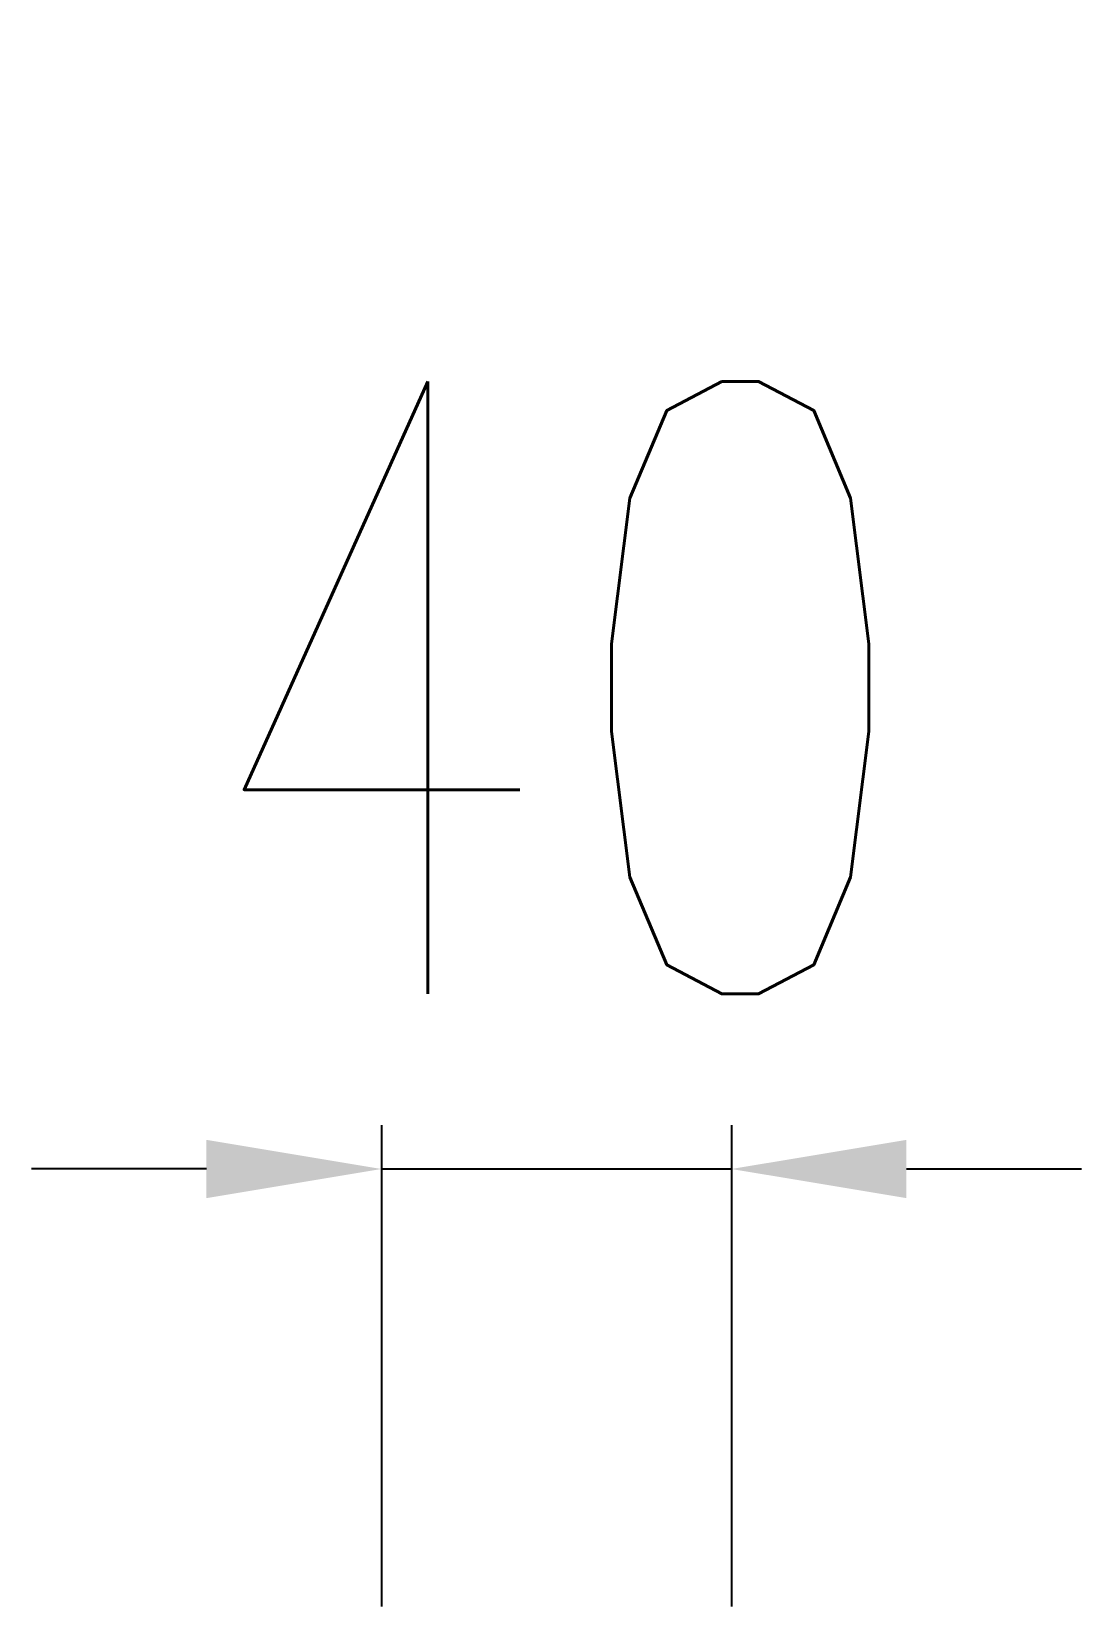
# Model space of a CAD drawing. Header units: millimetres. Extents: x -2430464 to 225692, y -180 to 1805330.
# Drawn here: x -1561369.2 to -1561249.2, y -180 to 0 of the extents above; entities that cross this region are included whole.
import ezdxf

# ---------------------------------------------------------------- set-up
doc = ezdxf.new("R2010")
doc.units = ezdxf.units.MM
doc.header["$LTSCALE"] = 1000
doc.layers.get('0').update_dxf_attribs({"linetype": 'CONTINUOUS'})
doc.layers.get('DEFPOINTS').update_dxf_attribs({"linetype": 'CONTINUOUS'})
doc.styles.add('STANDARD_T3', font='simplex.shx', dxfattribs={"width": 0.7, "bigfont": 'gbcbig.shx'})
doc.dimstyles.new('W&&20', dxfattribs={"dimtxt": 70, "dimasz": 20, "dimexe": 50, "dimexo": 60, "dimgap": 20, "dimtad": 1, "dimdec": 0, "dimzin": 0, "dimdsep": 46, "dimtxsty": 'STANDARD_T3', "dimcen": 0.09, "dimclrd": 1, "dimclre": 1, "dimclrt": 7, "dimazin": 2, "dimtfac": 1, "dimtdec": 0, "dimtix": 1, "dimtmove": 2, "dimatfit": 3, "dimfxl": 0, "dimtolj": 1, "dimtzin": 0, "dimarcsym": 0})

# ---------------------------------------------------------------- blocks, each defined once
blk = doc.blocks.new('*D2101')
at = {"color": 1, "lineweight": -2, "transparency": 16777216}
for p, q in [((-1561329.16, -125), (-1561329.16, -180)), ((-1561289.16, -125), (-1561289.16, -180)), ((-1561349.16, -130), (-1561369.16, -130)), ((-1561329.16, -130), (-1561289.16, -130)), ((-1561269.16, -130), (-1561249.16, -130))]:
    blk.add_line(p, q, dxfattribs=at)
at = {"color": 1, "transparency": 16777216}
for points in [[(-1561349.16, -126.67), (-1561349.16, -133.33), (-1561329.16, -130)], [(-1561269.16, -126.67), (-1561269.16, -133.33), (-1561289.16, -130)]]:
    blk.add_solid(points, dxfattribs=at)
at = {"layer": 'DEFPOINTS', "color": 0, "transparency": 16777216}
for p in [(-1561329.16, 0), (-1561289.16, 0), (-1561289.16, -130)]:
    blk.add_point(p, dxfattribs=at)
at = {"color": 7, "transparency": 16777216, "insert": (-1561309.16, -75), "char_height": 70, "attachment_point": 5, "style": 'STANDARD_T3'}
blk.add_mtext('\\A1;40', dxfattribs=at)

msp = doc.modelspace()

# ---------------------------------------------------------------- dimensions: what is measured, and where the dimension line sits
at = {"color": 1}
dim = msp.add_linear_dim(base=(-1561289.16, -130), p1=(-1561329.16, 0), p2=(-1561289.16, 0), dimstyle='W&&20', override={"dimfxl": 5, "dimfxlon": 1, "dimarcsym": 2}, dxfattribs=at)
dim.commit()
dim.dimension.update_dxf_attribs({"geometry": '*D2101', "text_midpoint": (-1561309.16, -75)})

doc.saveas('drawing.dxf')
